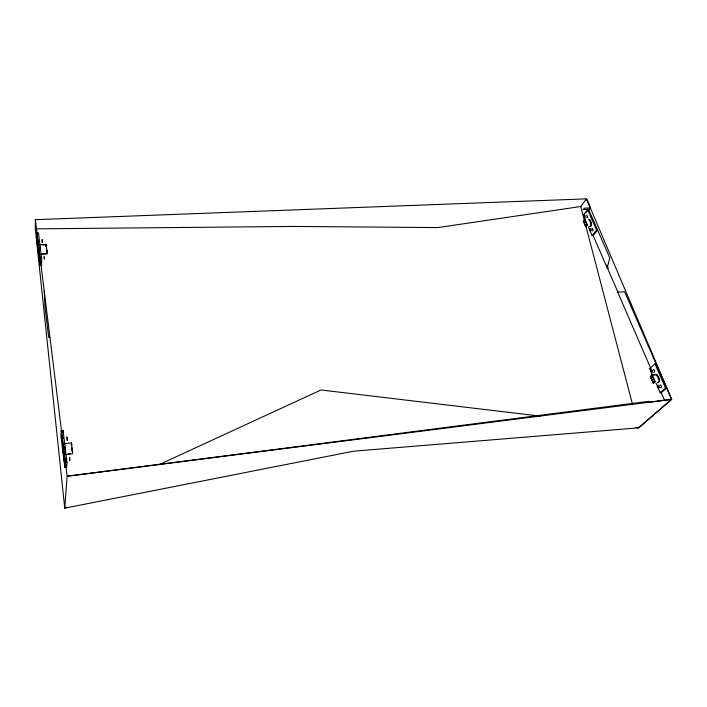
<?xml version="1.0" encoding="UTF-8"?>
<svg xmlns="http://www.w3.org/2000/svg" width="707" height="707" viewBox="0 0 707 707"><rect width="100%" height="100%" fill="white"/><g stroke="black" fill="none" stroke-linecap="round" stroke-linejoin="round"><path stroke-width="1.06" d="M35.385 219.674L35.35 228.865L64.761 508.147L353.58 451.19L638.668 427.841L671.65 399.34L586.501 198.853L35.385 219.674L67.13 476.226L64.761 508.147L66.767 507.219M36.817 232.965L36.773 239.691L39.937 265.337L39.999 258.762L36.817 232.965L38.452 232.895L41.66 258.674L41.572 265.249L41.306 263.11M46.079 246.522L46.079 244.357L39.53 244.825M65.451 453.311L65.389 452.197M44.152 256.279L44.444 259.142L44.188 257.286M46.114 244.905L42.853 244.976M46.962 253.442L42.597 253.733M61.244 430.607L60.943 435.98L64.841 467.574L65.185 462.458L61.244 430.607L63.047 430.404L67.015 462.237L66.644 467.345L66.378 465.171M62.923 432.551L63.047 430.404M71.522 443.395L71.38 445.083M72.503 453.231L72.529 451.446M587.42 216.943L586.845 215.184A1.264 0.725 89.8 0 0 586.474 215.264M66.264 461.097L66.078 458.286M65.336 454.663L72.529 453.788L71.487 442.874L71.416 445.003M40.458 254.317L46.998 253.99L47.042 251.842M617.945 292.238L607.808 268.863L608.011 268.059L607.198 267.926L609.805 257.905L588.577 209.343L583.231 209.572L584.274 208.185L590.478 207.929L586.501 198.853L580.774 206.515L437.951 227.574L293.405 226.443L36.455 228.856M591.061 225.109L590.946 225.453A1.529 0.884 89.4 0 1 590.778 225.727M653.056 370.194L653.171 369.92A1.37 0.866 81.7 0 1 653.772 369.549L654.567 370.265L654.664 371.626A1.37 0.866 81.7 0 1 653.728 372.218M585.007 219.099L583.319 215.22L587.597 209.59L588.666 209.546M586.112 212.586L587.34 210.96M588.666 210.315L590.478 207.929M591.308 225.047L590.151 226.47M592.157 235.625L596.549 230.093L597.627 230.04L593.226 235.564L592.157 235.625L588.374 226.876M588.772 219.223C590.566 218.498 593.473 227.23 589.771 226.54M652.358 374.701L649.751 368.674L654.956 363.858L656.078 363.734M660.188 392.792L665.543 388.116L666.683 387.975L661.31 392.65L660.188 392.792L655.831 382.743M651.978 375.267L650.555 376.919L653.268 383.035L654.832 381.4L652.04 375.258L656.626 374.745L658.906 379.783M656.273 374.418C658.155 374.737 661.946 382.098 657.749 382.876M158.854 464.755L321.005 389.972L540.113 416.096M72.485 452.772L72.609 451.8M652.013 374.851L650.307 377.017L653.365 383.459L655.115 381.524L652.013 374.851L656.529 374.321M657.855 382.505L659.331 380.755M65.185 462.458L67.015 462.237M68.376 453.77L70.435 453.523M64.302 443.713L71.487 442.874M649.751 368.674L650.864 368.55M650.9 368.754L617.741 292.256L618.484 292.203M617.741 292.256L624.599 291.744L671.65 399.34L638.668 427.841L635.381 427.452M39.999 258.762L41.66 258.674M583.319 215.22L584.38 215.167M49.932 337.283L48.703 337.336L45.027 307.51L44.223 291.081M590.124 226.001L590.363 226.01A1.529 0.884 89.4 0 0 590.584 225.922M658.217 385.288L659.039 386.022L659.136 387.401A1.387 0.875 80.8 0 1 657.961 387.816L657.625 385.651A1.387 0.875 80.8 0 1 658.226 385.288M46.079 244.357L46.954 251.179M656.582 375.231L657.271 376.036M589.258 220.036L589.611 220.522M660.029 387.312L660.223 387.542A1.387 0.875 80.8 0 0 661.399 387.118L661.301 385.748L660.479 385.015A1.387 0.875 80.8 0 0 659.896 385.368M585.263 225.613L586.076 226.222A1.529 0.875 89.4 0 0 586.66 225.666L586.66 223.801L584.521 220.116A1.529 0.875 89.5 0 0 583.947 220.681L583.938 222.537M587.597 209.59L596.549 230.093M654.956 363.858L665.543 388.116M589.214 219.603L591.379 224.605M606.712 265.063L608.011 268.059M592.917 234.98L607.198 267.926M660.93 391.899L664.854 400.957M590.955 223.598L591.123 224.331M591.75 229.987L592.333 230.791A1.273 0.742 89.2 0 0 593.111 230.049L592.342 228.264A1.273 0.742 89.2 0 0 591.847 228.732M580.774 206.515L584.397 220.345M586.059 226.726L632.544 404.431M63.559 437.995L63.418 437.377L63.374 438.101M46.309 246.169L46.167 245.4L46.114 246.46M71.769 445.11L71.531 443.899L71.487 445.233M69.648 459.621C70.205 462.988 69.648 455.476 69.498 457.897M46.255 248.201L46.777 252.293M71.734 447.558L72.132 451.013M39.892 247.114L40.272 250.198M64.682 446.497L65.088 449.758M72.379 449.855L72.6 451.676M46.803 250.022L46.989 251.524M46.962 250.905L46.989 251.648M46.98 251.126L47.024 251.612M587.411 216.943A1.264 0.725 89.8 0 1 586.642 217.694M658.977 381.303A1.653 1.043 81.1 0 1 658.632 381.886M583.505 221.335L585.917 226.664L587.093 224.817L584.848 219.683L583.505 221.335M583.894 216.36L584.521 217.791A1.264 0.725 89.8 0 0 585.281 217.04L584.707 215.281A1.264 0.725 89.8 0 0 583.947 216.042L583.894 216.36M589.558 229.439L590.195 230.897A1.273 0.734 89.2 0 0 590.964 230.155L590.195 228.37A1.273 0.734 89.2 0 0 589.709 228.838L589.558 229.439M650.864 376.858L653.321 382.549A1.661 1.034 81.2 0 0 654.452 381.851L654.328 380.207L651.783 375.691A1.653 1.043 79.5 0 0 651.076 376.133L650.864 376.858M650.74 370.777L651.474 372.474A1.37 0.857 81.7 0 0 652.411 371.882L652.314 370.521L651.509 369.805A1.37 0.857 81.7 0 0 650.935 370.176L650.74 370.777M61.58 437.739L61.916 441.027L61.58 437.739M62.49 445.127L63.489 453.859L62.49 445.127M64.072 457.995L64.417 461.335L64.072 457.995M66.953 437.12L67.298 440.399L66.953 437.12M37.206 239.912L37.489 242.934L37.206 239.912M37.948 245.868L38.761 253.371L37.948 245.868M39.23 256.341L39.521 259.398L39.23 256.341M42.093 239.691L42.376 242.704L42.093 239.691M583.31 221.088L586.006 227.018L587.323 224.87L584.928 219.329L583.31 221.088M648.549 401.355L647.612 402.442L671.65 399.34L67.13 476.226L648.549 401.355"/></g></svg>
